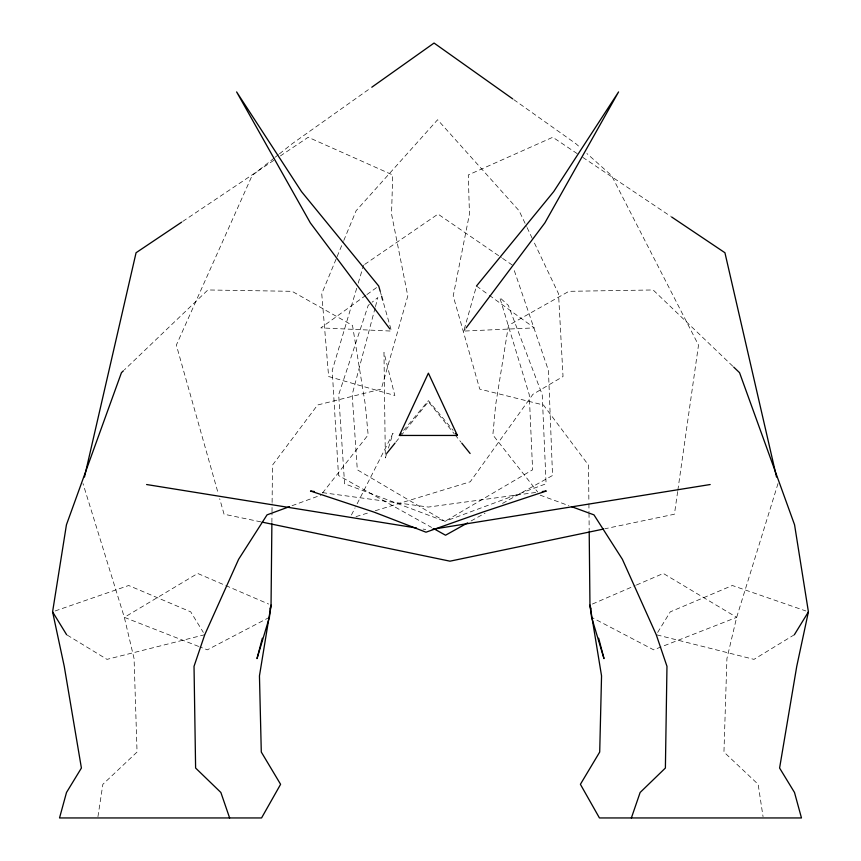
<?xml version="1.0" encoding="UTF-8"?>
<svg xmlns="http://www.w3.org/2000/svg" width="861" height="861" viewBox="0 0 861 861"><rect width="100%" height="100%" fill="white"/><g stroke="black" fill="none" stroke-linecap="round" stroke-linejoin="round"><path stroke-width="0.65" stroke-dasharray="4.3 3.23" d="M271.893 522.455L271.99 513.124M272.011 511.789L272.087 503.793M272.108 502.458L272.485 465.134L317.58 404.993L381.262 389.097L407.802 295.99L391.54 214.023L392.724 174.966L308.206 137.254L280.449 155.884M677.65 491.577L674.432 514.221L604.863 528.772M677.844 490.243L698.508 345.089L611.579 175.579L586.901 153.527M97.95 816.658L102.857 784.317L137.05 752.04L134.079 658.622L124.339 617.359L82.979 483.527M375.116 307.904L352.16 394.661L357.315 469.805L444.965 521.346L546.089 483.764L542.226 394.672L508.334 305.386L499.767 297.54L529.246 394.661L532.615 469.805L444.965 521.346L344.604 483.764L338.674 394.672L368.207 305.386L371.102 303.029M375.461 306.602L377.85 297.54L372.07 302.243M489.328 295.323L534.326 327.89L463.735 331.087L476.477 286.024L488.262 294.548M356.702 288.263L332.217 370.434L338.513 475.487L431.576 527.427M358.241 283.129L363.59 265.156M386.492 454.242L385.341 457.955L383.974 352.493L394.822 395.5L328.633 376.515L321.745 293.741L336.619 257.826M388.408 448.075L393.003 433.255L355.647 506.72M778.021 483.527L736.661 617.359L726.921 658.622L723.95 752.04L758.143 784.317L763.05 816.658M337.125 256.589L343.281 241.726M343.797 240.488L356.099 210.773L437.603 119.754L519.108 210.773L526.534 226.4M351.428 515.007L355.044 507.904M657.664 632.426L670.288 611.848L732.334 585.502L805.874 610.966M463.735 331.087L465.338 328.945M322.509 493.03L368.142 434.88L365.301 404.584L352.515 325.426L292.073 291.319L207.867 289.963L124.371 369.886M395.834 442.102L400.01 436.925M400.849 435.892L428.391 401.71L454.264 433.815M403.648 430.339L428.391 400.656L453.123 430.339M274.185 158.026L252.101 175.579L176.344 345.089L218.231 493.557M275.24 157.186L278.394 154.679M279.438 153.85L292.062 143.819L370.704 88.005M365.86 295.323L320.862 327.89L391.464 331.087L383.091 301.479M366.937 294.548L378.722 286.024M364.687 264.402L438.023 214.098L501.5 257.643M182.715 221.438L273.787 160.35M794.38 634.718L753.988 659.365L656.254 634.718M471.118 520.937L485.077 513.145M502.533 503.405L552.547 475.487L548.446 370.434L513.307 267.696M269.385 617.359L207.329 649.84L199.892 646.923M592.4 604.045L635.192 585.577M636.408 585.049L663.304 573.448L736.661 617.359L662.346 646.439M661.108 646.923L653.671 649.84L591.615 617.359M292.062 505.698L320.852 495.15M55.126 610.966L128.666 585.502L190.711 611.848L203.336 632.426M356.034 516.611L370.155 512.306M375.288 510.734L470.246 481.783L532.927 394.306L563.029 376.515L558.531 293.741L533.389 240.832M204.746 634.718L107.012 659.365L66.62 634.718M535.682 492.46L428.391 507.064L321.099 492.46M423.095 529.084L425.743 529.515M260.84 521.863L224.054 514.221L219.684 498.723M540.148 495.15L568.938 505.698M198.654 646.439L124.339 617.359L197.696 573.448L224.592 585.049M225.808 585.577L268.6 604.045M577.225 153.645L552.794 137.254L468.276 174.966L469.46 214.023L453.198 295.99L479.738 389.097L543.42 404.993L588.515 465.134L588.892 502.458M582.779 157.369L670.515 216.229M502.598 258.397L512.446 265.156M513.791 99.639L576.041 143.819L579.991 147.349M732.743 366.173L653.133 289.963L568.927 291.319L508.485 325.426L495.699 404.584L492.858 434.88L537.662 491.975M455.092 434.848L460.936 442.102M527.104 227.605L532.819 239.627M380.175 291.169L381.262 295.032M588.913 503.793L588.989 511.789M589.01 513.124L589.182 530.451"/><path stroke-width="1.29" d="M271.882 523.789L271.043 605.1L269.385 617.359L256.998 658.622L262.347 638.227M270.042 608.921L271.043 605.1L259.452 675.885L261.292 752.04L280.6 784.317L261.561 817.95L59.527 817.95L66.501 792.475L81.408 768.034L64.252 666.349L52.586 611.848L66.437 524.79L121.455 372.673L123.403 370.822M733.712 367.098L739.545 372.673L794.563 524.79L808.414 611.848L796.748 666.349L779.592 768.034L794.499 792.475L801.473 817.95L599.439 817.95L580.4 784.317L599.708 752.04L601.548 675.885L589.957 605.1L589.204 531.786M84.475 477.005L136.07 252.736L181.606 222.192M631.371 817.95L640.132 792.475L665.392 768.034L666.974 666.349L656.254 634.718L622.385 559.295L593.961 514.867L571.435 506.612M399.386 435.451L428.391 373.157L457.395 435.451L399.386 435.451L401.097 433.406M794.38 634.718L808.414 611.848M466.145 327.88L544.862 222.902L618.575 91.923L553.72 191.583L476.477 286.024M386.654 453.489L395.005 443.135M371.791 87.23L434.052 43.05L512.693 98.864M467.631 522.885L445.535 535.219L433.901 528.729M289.565 506.612L267.039 514.867L238.615 559.295L204.746 634.718L194.026 666.349L195.608 768.034L220.868 792.475L229.629 817.95M603.55 529.052L449.98 561.178L262.153 522.132M432.362 529.3L710.185 484.528M542.301 491.556L546.283 491.018L482.634 512.155L426.001 532.195L374.137 512.155L310.498 491.018L314.469 491.556M146.596 484.528L416.487 528.019M671.623 216.972L724.93 252.736L776.525 477.005M455.684 433.406L457.395 435.451M461.776 443.135L470.117 453.489M389.85 328.945L310.337 222.902L236.614 91.923L301.479 191.583L378.722 286.024L380.175 291.169M52.586 611.848L66.62 634.718M381.627 296.324L382.725 300.188M590.958 608.921L589.957 605.1L591.615 617.359L604.002 658.622L598.653 638.227"/></g></svg>
